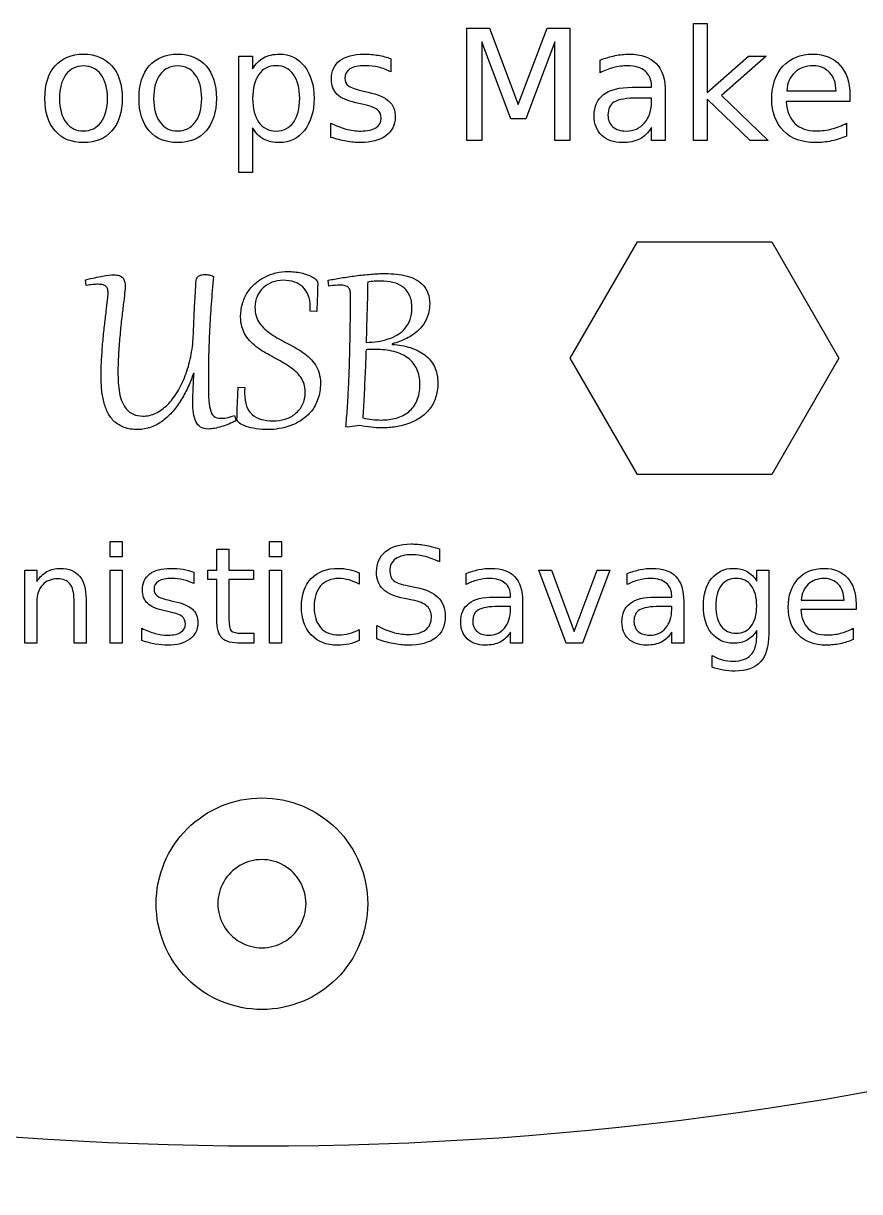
# Model space of a CAD drawing. Extents: x 1 to 248, y 2 to 47.
# Drawn here: x 204.75 to 220.31, y 1.55 to 23.28 of the extents above; entities that cross this region are included whole.
import ezdxf

# ---------------------------------------------------------------- set-up
doc = ezdxf.new("R2010")
doc.units = 0
doc.layers.get('0').update_dxf_attribs({"linetype": 'CONTINUOUS'})

msp = doc.modelspace()

# ---------------------------------------------------------------- linework, layer by layer
at = {"color": 5}
for p, q in [((217.215127, 23.284039), (217.474039, 23.284039)), ((217.215127, 21.106341), (217.215127, 23.284039)), ((217.474039, 23.284039), (217.474039, 21.997853)), ((213.003877, 23.195868), (213.425149, 23.195868)), ((213.003877, 21.106341), (213.003877, 23.195868)), ((213.425149, 23.195868), (213.958368, 21.773925)), ((213.958368, 21.773925), (214.494398, 23.195868)), ((214.494398, 23.195868), (214.91566, 23.195868)), ((214.91566, 23.195868), (214.91566, 21.106341)), ((213.817014, 21.508011), (213.278194, 22.94115)), ((213.278194, 22.94115), (213.278194, 21.106341)), ((214.639953, 22.94115), (214.101123, 21.508011)), ((214.639953, 21.106341), (214.639953, 22.94115)), ((205.86898, 22.711623), (205.86898, 22.711623)), ((207.621214, 22.711623), (207.621214, 22.711623)), ((208.756249, 20.510132), (208.756249, 22.673835)), ((208.756249, 22.673835), (209.015162, 22.673835)), ((209.015162, 22.673835), (209.015162, 22.435913)), ((211.584734, 22.627651), (211.584734, 22.384129)), ((211.584805, 22.627648), (211.584734, 22.627651)), ((215.483878, 22.364536), (215.483878, 22.60246)), ((217.474039, 21.997853), (218.242396, 22.673835)), ((218.571285, 22.673835), (217.739954, 21.940472)), ((218.242396, 22.673835), (218.571285, 22.673835)), ((205.86898, 22.493293), (205.86898, 22.493293)), ((207.621214, 22.493293), (207.621214, 22.493293)), ((211.0753, 22.023041), (211.163482, 22.003446)), ((216.074491, 22.095825), (216.435578, 22.095825)), ((216.435578, 22.095825), (216.435578, 22.121011)), ((216.69309, 22.000652), (216.69309, 21.106341)), ((216.69309, 22.000645), (216.69309, 22.000652)), ((218.951967, 22.028645), (219.87007, 22.030066)), ((219.87007, 22.030066), (219.87007, 22.030045)), ((220.127592, 21.95447), (220.127592, 21.954467)), ((220.127592, 21.954467), (220.127592, 21.828507)), ((209.891284, 21.888688), (209.891284, 21.888688)), ((211.023619, 21.787914), (210.934017, 21.808909)), ((216.179487, 21.894295), (216.179456, 21.894286)), ((216.435609, 21.894295), (216.179487, 21.894295)), ((216.435609, 21.836911), (216.435609, 21.894295)), ((218.270382, 21.106341), (217.474039, 21.871894)), ((217.474039, 21.871894), (217.474039, 21.106341)), ((217.739954, 21.940472), (218.606274, 21.106341)), ((220.127592, 21.828507), (218.943565, 21.828507)), ((209.015162, 21.341465), (209.015162, 20.510132)), ((209.015162, 21.341461), (209.015162, 21.341465)), ((210.470704, 21.163721), (210.470704, 21.429635)), ((214.101123, 21.508011), (213.817014, 21.508011)), ((216.435578, 21.106341), (216.435578, 21.344263)), ((220.067407, 21.429636), (220.067407, 21.186115)), ((213.278194, 21.106341), (213.003877, 21.106341)), ((214.91566, 21.106341), (214.639953, 21.106341)), ((216.69309, 21.106341), (216.435578, 21.106341)), ((217.474039, 21.106341), (217.215127, 21.106341)), ((218.606274, 21.106341), (218.270382, 21.106341)), ((209.015162, 20.510132), (208.756249, 20.510132)), ((205.92122, 18.411041), (205.90772, 18.514952)), ((208.28751, 18.578457), (208.28701, 18.578569)), ((210.43561, 18.397637), (210.42341, 18.506438)), ((211.15507, 18.472189), (211.15618, 18.472213)), ((210.83595, 18.222782), (210.83711, 18.222827)), ((210.20707, 17.923353), (210.0836, 17.929453)), ((211.61162, 17.324299), (211.61162, 17.313299)), ((207.92514, 16.77175), (207.91294, 16.77415)), ((208.74801, 16.518698), (208.87135, 16.512578)), ((208.67586, 15.990599), (208.70766, 15.894019)), ((211.06419, 15.946534), (211.06448, 15.946569)), ((210.77175, 15.7742), (210.74975, 15.7766)), ((211.00891, 15.80232), (210.77175, 15.7742)), ((206.364379, 13.644684), (206.588015, 13.644684)), ((206.364379, 13.361476), (206.364379, 13.644684)), ((206.588015, 13.644684), (206.588015, 13.361476)), ((208.349265, 13.114726), (208.349265, 13.50125)), ((208.349265, 13.50125), (208.574134, 13.50125)), ((208.574119, 13.501257), (208.574119, 13.114733)), ((208.574134, 13.50125), (208.574119, 13.501257)), ((209.330139, 13.644684), (209.553789, 13.644684)), ((209.330139, 13.361476), (209.330139, 13.644684)), ((209.553789, 13.644684), (209.553789, 13.361476)), ((212.4891, 13.508555), (212.489172, 13.508549)), ((212.489172, 13.508549), (212.489172, 13.269099)), ((206.588015, 13.361476), (206.364379, 13.361476)), ((209.553789, 13.361476), (209.330139, 13.361476)), ((204.77573, 11.753389), (204.77573, 13.114727)), ((204.77573, 13.114727), (205.000585, 13.114727)), ((205.000585, 13.114727), (205.000585, 12.903235)), ((206.364379, 13.114733), (206.588015, 13.114733)), ((206.364379, 11.753395), (206.364379, 13.114733)), ((206.588015, 13.114733), (206.588015, 11.753395)), ((207.922822, 13.074642), (207.922621, 13.074623)), ((207.922621, 13.074623), (207.922621, 12.86313)), ((208.185179, 12.940913), (208.185179, 13.114726)), ((208.185179, 13.114726), (208.349265, 13.114726)), ((208.574119, 13.114733), (209.034781, 13.114733)), ((209.034781, 13.114733), (209.034781, 12.94092)), ((209.330139, 13.114733), (209.553789, 13.114733)), ((209.330139, 11.753395), (209.330139, 13.114733)), ((209.553789, 13.114733), (209.553789, 11.753395)), ((211.000214, 13.062468), (211.000214, 12.853406)), ((211.000214, 13.062457), (211.000214, 13.062468)), ((212.986376, 12.846125), (212.986376, 13.052756)), ((214.337927, 13.114733), (214.574938, 13.114733)), ((214.848419, 11.753395), (214.337927, 13.114733)), ((214.574938, 13.114733), (215.000363, 11.972182)), ((215.000363, 11.972182), (215.425773, 13.114733)), ((215.662799, 13.114733), (215.152292, 11.753395)), ((215.425773, 13.114733), (215.662799, 13.114733)), ((215.986197, 12.846125), (215.986197, 13.052756)), ((218.393971, 12.908103), (218.393971, 13.114735)), ((218.393971, 13.114735), (218.617621, 13.114735)), ((218.617621, 13.114735), (218.617621, 11.922349)), ((208.349265, 12.940913), (208.185179, 12.940913)), ((208.349265, 12.2019), (208.349265, 12.940913)), ((209.034781, 12.94092), (208.574119, 12.94092)), ((208.574119, 12.94092), (208.574119, 12.201907)), ((211.914169, 12.821808), (212.062457, 12.791417)), ((213.499291, 12.61275), (213.812883, 12.61275)), ((213.812883, 12.61275), (213.812883, 12.634626)), ((216.499084, 12.61275), (216.812691, 12.61275)), ((216.812691, 12.61275), (216.812691, 12.634626)), ((205.000585, 12.52279), (205.000585, 11.753389)), ((205.692208, 11.753395), (205.692208, 12.567768)), ((205.915787, 12.575049), (205.915859, 12.57506)), ((205.915859, 12.57506), (205.915859, 11.753395)), ((207.480194, 12.549549), (207.556747, 12.532532)), ((211.990721, 12.558047), (211.841215, 12.58722)), ((213.590408, 12.437706), (213.590408, 12.43771)), ((213.81284, 12.437706), (213.590408, 12.437706)), ((213.81284, 12.387875), (213.81284, 12.437706)), ((214.036563, 12.530108), (214.036491, 12.530089)), ((214.036491, 12.530089), (214.036491, 11.753396)), ((216.59033, 12.437706), (216.590201, 12.43771)), ((216.812777, 12.437706), (216.59033, 12.437706)), ((216.812777, 12.387875), (216.812777, 12.437706)), ((217.03637, 12.530108), (217.036284, 12.530089)), ((217.036284, 12.530089), (217.036284, 11.753396)), ((218.393985, 12.449866), (218.393985, 12.449866)), ((219.22164, 12.554384), (220.018989, 12.5556)), ((220.018989, 12.5556), (220.019075, 12.555605)), ((220.242725, 12.489977), (220.242725, 12.380581)), ((220.242783, 12.489971), (220.242725, 12.489977)), ((207.435367, 12.345337), (207.357524, 12.363572)), ((220.242725, 12.380581), (219.214429, 12.380581)), ((206.955122, 11.803237), (206.955122, 12.034179)), ((211.000214, 12.012284), (211.000214, 11.805653)), ((211.328357, 11.833625), (211.328357, 12.086444)), ((213.81284, 11.753396), (213.81284, 11.960029)), ((216.812648, 11.753396), (216.812648, 11.960029)), ((218.393971, 11.882244), (218.393971, 11.992858)), ((220.190515, 12.034156), (220.190515, 11.822662)), ((205.000585, 11.753389), (204.77573, 11.753389)), ((205.915859, 11.753395), (205.692208, 11.753395)), ((206.588015, 11.753395), (206.364379, 11.753395)), ((208.805095, 11.940576), (209.034824, 11.940576)), ((209.034824, 11.753391), (208.805095, 11.753391)), ((209.034824, 11.940576), (209.034824, 11.753391)), ((209.553789, 11.753395), (209.330139, 11.753395)), ((214.036491, 11.753396), (213.81284, 11.753396)), ((215.152292, 11.753395), (214.848419, 11.753395)), ((217.036284, 11.753396), (216.812648, 11.753396)), ((218.617621, 11.922349), (218.617635, 11.922348)), ((217.565026, 11.307323), (217.565026, 11.524893))]:
    msp.add_line(p, q, dxfattribs=at)
at = {"color": 1}
for p, q in [((214.92356, 17.05639), (216.17356, 19.221454)), ((216.17356, 19.221454), (218.67356, 19.221454)), ((218.67356, 19.221454), (219.92356, 17.05639)), ((216.17356, 14.891326), (214.92356, 17.05639)), ((219.92356, 17.05639), (218.67356, 14.891326)), ((218.67356, 14.891326), (216.17356, 14.891326)), ((210.00855, 6.909654), (210.00855, 6.909654)), ((211.15645, 6.909654), (211.15645, 6.909654))]:
    msp.add_line(p, q, dxfattribs=at)
at = {"color": 5}
for points in [[(205.339952, 22.493293), (205.467776, 22.638847), (205.644119, 22.711623), (205.86898, 22.711623)], [(205.86898, 22.711623), (206.092908, 22.711623), (206.268784, 22.638847), (206.396608, 22.493293)], [(207.092186, 22.493293), (207.220011, 22.638847), (207.396353, 22.711623), (207.621214, 22.711623)], [(207.621214, 22.711623), (207.845142, 22.711623), (208.021018, 22.638847), (208.148842, 22.493293)], [(209.015162, 22.435913), (209.069282, 22.529216), (209.137395, 22.59826), (209.219501, 22.643046)], [(209.219501, 22.643046), (209.302541, 22.688763), (209.401442, 22.711622), (209.516203, 22.711622)], [(209.516203, 22.711622), (209.706542, 22.711622), (209.86096, 22.636047), (209.979455, 22.484895)], [(210.638716, 22.591257), (210.743214, 22.671498), (210.891567, 22.711618), (211.083774, 22.711618)], [(211.083774, 22.711618), (211.178943, 22.711618), (211.268512, 22.70462), (211.352479, 22.690623)], [(211.352479, 22.690623), (211.436452, 22.676626), (211.513894, 22.655635), (211.584805, 22.627648)], [(215.483878, 22.60246), (215.578114, 22.638849), (215.669553, 22.665905), (215.758194, 22.683629)], [(215.758194, 22.683629), (215.846829, 22.702287), (215.933133, 22.711616), (216.017107, 22.711616)], [(216.017107, 22.711616), (216.243835, 22.711616), (216.413183, 22.652835), (216.52515, 22.535273)], [(218.88199, 22.484899), (219.021011, 22.636051), (219.208083, 22.711626), (219.443206, 22.711626)], [(219.443206, 22.711626), (219.654071, 22.711626), (219.820618, 22.643515), (219.942847, 22.507292)], [(205.149606, 21.888688), (205.149606, 22.146205), (205.213055, 22.34774), (205.339952, 22.493293)], [(205.86898, 22.493293), (205.730887, 22.493293), (205.62172, 22.439178), (205.541481, 22.330946)], [(206.195069, 22.329547), (206.11483, 22.438711), (206.006133, 22.493293), (205.86898, 22.493293)], [(206.396608, 22.493293), (206.524432, 22.34774), (206.588344, 22.146205), (206.588344, 21.888688)], [(206.90185, 21.888688), (206.90185, 22.146205), (206.965296, 22.34774), (207.092186, 22.493293)], [(207.621214, 22.493293), (207.483128, 22.493293), (207.373961, 22.439178), (207.293715, 22.330946)], [(207.947313, 22.329547), (207.867067, 22.438711), (207.758367, 22.493293), (207.621214, 22.493293)], [(208.148842, 22.493293), (208.276666, 22.34774), (208.340578, 22.146205), (208.340578, 21.888688)], [(209.453228, 22.496093), (209.317001, 22.496093), (209.209702, 22.441977), (209.13133, 22.333745)], [(209.773725, 22.333745), (209.69628, 22.441977), (209.589447, 22.496093), (209.453228, 22.496093)], [(209.979455, 22.484895), (210.098884, 22.333744), (210.158599, 22.135008), (210.158599, 21.888687)], [(210.481968, 22.249767), (210.481968, 22.397186), (210.534217, 22.511016), (210.638716, 22.591257)], [(210.82618, 22.437302), (210.762725, 22.398112), (210.730997, 22.339331), (210.730997, 22.260958)], [(211.11449, 22.496086), (210.986666, 22.496086), (210.890562, 22.476491), (210.82618, 22.437302)], [(211.358009, 22.468099), (211.279637, 22.486757), (211.198464, 22.496086), (211.11449, 22.496086)], [(211.584734, 22.384129), (211.511956, 22.421451), (211.436381, 22.449441), (211.358009, 22.468099)], [(215.728807, 22.4611), (215.6439, 22.439641), (215.562257, 22.407453), (215.483878, 22.364536)], [(215.99052, 22.493287), (215.900945, 22.493287), (215.813708, 22.482558), (215.728807, 22.4611)], [(216.31801, 22.395324), (216.240571, 22.460633), (216.131408, 22.493287), (215.99052, 22.493287)], [(216.435578, 22.121011), (216.435578, 22.239507), (216.396389, 22.330944), (216.31801, 22.395324)], [(216.52515, 22.535273), (216.63711, 22.417711), (216.69309, 22.239502), (216.69309, 22.000645)], [(218.67485, 21.874696), (218.67485, 22.13128), (218.743897, 22.334681), (218.88199, 22.484899)], [(219.446007, 22.493295), (219.302319, 22.493295), (219.187087, 22.452709), (219.100313, 22.371535)], [(219.751111, 22.367336), (219.674599, 22.451309), (219.572898, 22.493295), (219.446007, 22.493295)], [(219.942847, 22.507292), (220.06601, 22.372002), (220.127592, 22.187728), (220.127592, 21.95447)], [(205.541481, 22.330946), (205.461241, 22.223647), (205.421122, 22.076228), (205.421122, 21.888688)], [(206.315438, 21.888688), (206.315438, 22.074362), (206.275315, 22.221315), (206.195069, 22.329547)], [(207.293715, 22.330946), (207.213476, 22.223647), (207.173356, 22.076228), (207.173356, 21.888688)], [(208.067672, 21.888688), (208.067672, 22.074362), (208.027553, 22.221315), (207.947313, 22.329547)], [(209.13133, 22.333745), (209.053884, 22.226446), (209.015162, 22.078094), (209.015162, 21.888688)], [(209.891284, 21.888688), (209.891284, 22.078094), (209.852098, 22.226446), (209.773725, 22.333745)], [(210.588334, 21.96286), (210.517423, 22.032837), (210.481968, 22.128473), (210.481968, 22.249767)], [(210.730997, 22.260958), (210.730997, 22.201244), (210.753863, 22.154126), (210.799594, 22.119604)], [(219.100313, 22.371535), (219.014479, 22.290361), (218.96503, 22.176065), (218.951967, 22.028645)], [(219.87007, 22.030045), (219.86804, 22.170933), (219.828387, 22.283363), (219.751111, 22.367336)], [(210.934017, 21.808909), (210.774472, 21.842497), (210.659244, 21.893814), (210.588334, 21.96286)], [(210.799594, 22.119604), (210.845325, 22.086016), (210.937227, 22.053828), (211.0753, 22.023041)], [(211.163482, 22.003446), (211.34636, 21.964256), (211.476051, 21.908741), (211.552556, 21.836899)], [(215.36912, 21.562596), (215.36912, 21.73894), (215.427901, 21.871897), (215.545463, 21.961468)], [(215.545463, 21.961468), (215.663958, 22.051039), (215.840301, 22.095825), (216.074491, 22.095825)], [(205.339952, 21.284083), (205.213055, 21.430569), (205.149606, 21.632104), (205.149606, 21.888688)], [(205.421122, 21.888688), (205.421122, 21.701149), (205.460775, 21.553263), (205.54008, 21.445032)], [(206.195069, 21.446431), (206.275315, 21.554663), (206.315438, 21.702082), (206.315438, 21.888688)], [(206.588344, 21.888688), (206.588344, 21.632104), (206.524432, 21.430569), (206.396608, 21.284083)], [(207.092186, 21.284083), (206.965296, 21.430569), (206.90185, 21.632104), (206.90185, 21.888688)], [(207.173356, 21.888688), (207.173356, 21.701149), (207.213012, 21.553263), (207.292325, 21.445032)], [(207.947313, 21.446431), (208.027553, 21.554663), (208.067672, 21.702082), (208.067672, 21.888688)], [(208.340578, 21.888688), (208.340578, 21.632104), (208.276666, 21.430569), (208.148842, 21.284083)], [(209.015162, 21.888688), (209.015162, 21.699283), (209.053884, 21.550464), (209.13133, 21.442232)], [(209.773725, 21.442232), (209.852098, 21.550464), (209.891284, 21.699283), (209.891284, 21.888688)], [(210.158599, 21.888687), (210.158599, 21.642367), (210.098884, 21.443631), (209.979455, 21.29248)], [(211.332924, 21.680148), (211.286246, 21.717471), (211.183144, 21.753393), (211.023619, 21.787914)], [(211.552556, 21.836899), (211.630002, 21.765989), (211.668724, 21.666621), (211.668724, 21.538795)], [(215.747001, 21.822909), (215.666755, 21.775324), (215.626632, 21.694151), (215.626632, 21.579388)], [(216.179456, 21.894286), (215.971392, 21.894286), (215.827241, 21.870494), (215.747001, 21.822909)], [(216.305447, 21.432441), (216.392221, 21.534141), (216.435609, 21.668965), (216.435609, 21.836911)], [(218.893183, 21.284086), (218.747628, 21.429639), (218.67485, 21.626509), (218.67485, 21.874696)], [(218.943565, 21.828507), (218.954727, 21.651231), (219.00791, 21.515941), (219.103114, 21.422638)], [(211.306237, 21.342857), (211.371586, 21.384847), (211.404261, 21.443628), (211.404261, 21.519201)], [(211.404261, 21.519201), (211.404261, 21.589178), (211.380482, 21.642827), (211.332924, 21.680148)], [(211.668724, 21.538795), (211.668724, 21.393242), (211.610874, 21.278012), (211.495172, 21.193107)], [(215.510474, 21.200113), (215.416238, 21.290617), (215.36912, 21.411445), (215.36912, 21.562596)], [(215.626632, 21.579388), (215.626632, 21.487951), (215.6565, 21.415174), (215.716234, 21.361058)], [(205.54008, 21.445032), (205.62032, 21.337732), (205.729953, 21.284083), (205.86898, 21.284083)], [(205.86898, 21.284083), (206.006133, 21.284083), (206.11483, 21.338199), (206.195069, 21.446431)], [(207.292325, 21.445032), (207.372564, 21.337732), (207.482194, 21.284083), (207.621214, 21.284083)], [(207.621214, 21.284083), (207.758367, 21.284083), (207.867067, 21.338199), (207.947313, 21.446431)], [(209.219501, 21.132928), (209.137395, 21.178646), (209.069282, 21.248157), (209.015162, 21.341461)], [(209.13133, 21.442232), (209.209702, 21.334933), (209.317001, 21.281284), (209.453228, 21.281284)], [(209.453228, 21.281284), (209.589447, 21.281284), (209.69628, 21.334933), (209.773725, 21.442232)], [(210.470704, 21.429635), (210.565874, 21.380183), (210.659643, 21.342862), (210.752012, 21.317671)], [(210.752012, 21.317671), (210.844381, 21.293412), (210.93582, 21.281282), (211.026329, 21.281282)], [(211.026329, 21.281282), (211.147625, 21.281282), (211.240927, 21.301807), (211.306237, 21.342857)], [(215.716234, 21.361058), (215.776849, 21.307879), (215.858955, 21.281289), (215.962554, 21.281289)], [(215.962554, 21.281289), (216.105309, 21.281289), (216.219606, 21.331673), (216.305447, 21.432441)], [(216.435578, 21.344263), (216.37679, 21.249094), (216.303546, 21.178651), (216.215845, 21.132932)], [(219.103114, 21.422638), (219.199217, 21.330268), (219.332643, 21.284083), (219.503391, 21.284083)], [(219.503391, 21.284083), (219.602288, 21.284083), (219.697924, 21.296212), (219.7903, 21.320472)], [(219.7903, 21.320472), (219.883603, 21.344731), (219.975972, 21.381119), (220.067407, 21.429636)], [(205.86898, 21.065753), (205.644119, 21.065753), (205.467776, 21.138529), (205.339952, 21.284083)], [(206.396608, 21.284083), (206.268784, 21.138529), (206.092908, 21.065753), (205.86898, 21.065753)], [(207.621214, 21.065753), (207.396353, 21.065753), (207.220011, 21.138529), (207.092186, 21.284083)], [(208.148842, 21.284083), (208.021018, 21.138529), (207.845142, 21.065753), (207.621214, 21.065753)], [(209.516203, 21.065752), (209.401442, 21.065752), (209.302541, 21.088144), (209.219501, 21.132928)], [(209.979455, 21.29248), (209.86096, 21.141328), (209.706542, 21.065752), (209.516203, 21.065752)], [(210.757614, 21.090943), (210.667112, 21.106807), (210.571475, 21.131066), (210.470704, 21.163721)], [(211.020727, 21.065747), (210.936754, 21.065747), (210.849049, 21.074145), (210.757614, 21.090943)], [(211.495172, 21.193107), (211.380411, 21.1082), (211.222263, 21.065747), (211.020727, 21.065747)], [(215.893947, 21.065756), (215.733468, 21.065756), (215.605644, 21.110542), (215.510474, 21.200113)], [(216.215845, 21.132932), (216.128144, 21.088148), (216.020844, 21.065756), (215.893947, 21.065756)], [(219.487997, 21.065756), (219.237943, 21.065756), (219.039672, 21.138533), (218.893183, 21.284086)], [(219.783299, 21.096543), (219.686262, 21.076018), (219.587828, 21.065756), (219.487997, 21.065756)], [(220.067407, 21.186115), (219.975038, 21.146925), (219.880335, 21.117068), (219.783299, 21.096543)], [(205.90772, 18.514952), (206.032413, 18.544292), (206.13714, 18.566706), (206.2219, 18.582192)], [(206.2219, 18.582192), (206.307473, 18.597679), (206.378377, 18.605422), (206.43461, 18.605422)], [(206.43461, 18.605422), (206.475343, 18.605422), (206.509163, 18.600939), (206.53607, 18.591972)], [(206.53607, 18.591972), (206.562937, 18.583819), (206.584137, 18.570779), (206.59967, 18.552852)], [(206.59967, 18.552852), (206.616003, 18.534919), (206.627403, 18.512099), (206.63387, 18.484392)], [(206.63387, 18.484392), (206.640537, 18.457499), (206.64387, 18.425306), (206.64387, 18.387812)], [(207.95011, 18.275338), (207.954777, 18.345427), (207.960077, 18.422443), (207.96601, 18.506387)], [(207.96601, 18.506387), (207.966677, 18.524314), (207.971977, 18.539797), (207.98191, 18.552837)], [(207.98191, 18.552837), (207.99171, 18.566691), (208.003943, 18.578101), (208.01861, 18.587067)], [(208.01861, 18.587067), (208.034077, 18.596034), (208.051177, 18.602554), (208.06991, 18.606627)], [(208.06991, 18.606627), (208.088643, 18.611494), (208.10781, 18.613927), (208.12741, 18.613927)], [(208.12741, 18.613927), (208.15101, 18.613927), (208.177077, 18.610661), (208.20561, 18.604127)], [(208.20561, 18.604127), (208.234143, 18.598394), (208.261443, 18.589837), (208.28751, 18.578457)], [(208.28701, 18.578569), (208.270677, 18.397642), (208.25641, 18.224865), (208.24421, 18.060237)], [(209.05855, 18.441659), (209.11395, 18.490559), (209.17426, 18.531716), (209.23948, 18.56513)], [(209.23948, 18.56513), (209.30548, 18.599357), (209.375567, 18.62503), (209.44974, 18.64215)], [(209.58758, 18.505237), (209.512607, 18.505237), (209.44252, 18.492604), (209.37732, 18.467337)], [(209.44974, 18.64215), (209.52472, 18.660077), (209.60133, 18.66904), (209.67957, 18.66904)], [(209.79174, 18.473457), (209.730607, 18.494644), (209.662553, 18.505237), (209.58758, 18.505237)], [(209.67957, 18.66904), (209.715437, 18.66904), (209.75374, 18.666607), (209.79448, 18.66174)], [(209.94944, 18.380547), (209.90624, 18.422114), (209.853673, 18.453084), (209.79174, 18.473457)], [(209.79448, 18.66174), (209.835213, 18.657674), (209.875963, 18.651154), (209.91673, 18.64218)], [(209.91673, 18.64218), (209.957463, 18.633214), (209.996177, 18.62221), (210.03287, 18.60917)], [(210.03287, 18.60917), (210.070337, 18.596944), (210.103337, 18.58268), (210.13187, 18.56638)], [(210.13187, 18.56638), (210.160403, 18.55008), (210.183237, 18.53215), (210.20037, 18.51259)], [(210.20037, 18.51259), (210.217503, 18.49303), (210.22607, 18.472247), (210.22607, 18.45024)], [(210.42341, 18.506438), (210.497577, 18.520292), (210.57826, 18.534555), (210.66546, 18.549228)], [(210.66546, 18.549228), (210.752667, 18.563902), (210.842317, 18.577348), (210.93441, 18.589568)], [(210.93441, 18.589568), (211.027317, 18.601795), (211.120223, 18.611575), (211.21313, 18.618908)], [(211.15618, 18.472213), (211.155513, 18.41924), (211.15418, 18.354041), (211.15218, 18.276616)], [(211.27854, 18.486859), (211.237807, 18.483593), (211.19665, 18.478703), (211.15507, 18.472189)], [(211.21313, 18.618908), (211.306857, 18.627055), (211.39732, 18.631128), (211.48452, 18.631128)], [(211.39956, 18.491759), (211.360427, 18.491759), (211.320087, 18.490126), (211.27854, 18.486859)], [(211.62572, 18.466089), (211.555633, 18.483203), (211.480247, 18.491759), (211.39956, 18.491759)], [(211.48452, 18.631128), (211.555427, 18.631128), (211.62511, 18.627462), (211.69357, 18.620128)], [(211.69357, 18.620128), (211.76203, 18.612795), (211.82682, 18.600572), (211.88794, 18.583458)], [(211.88794, 18.583458), (211.949073, 18.567158), (212.005307, 18.544745), (212.05664, 18.516218)], [(212.05664, 18.516218), (212.107973, 18.488512), (212.152393, 18.453875), (212.1899, 18.412308)], [(206.04102, 18.425711), (206.005953, 18.422445), (205.96602, 18.417555), (205.92122, 18.411041)], [(206.13632, 18.430611), (206.108587, 18.430611), (206.07682, 18.428978), (206.04102, 18.425711)], [(206.23172, 18.419611), (206.207253, 18.426945), (206.175453, 18.430611), (206.13632, 18.430611)], [(206.28922, 18.389051), (206.275353, 18.402905), (206.256187, 18.413091), (206.23172, 18.419611)], [(206.31852, 18.336481), (206.313853, 18.357668), (206.304087, 18.375191), (206.28922, 18.389051)], [(206.31552, 18.135993), (206.322187, 18.194673), (206.32552, 18.237053), (206.32552, 18.263131)], [(206.32552, 18.263131), (206.32552, 18.290838), (206.323187, 18.315288), (206.31852, 18.336481)], [(206.63387, 18.266786), (206.627203, 18.208106), (206.619037, 18.137203), (206.60937, 18.054075)], [(206.64387, 18.387812), (206.64387, 18.365806), (206.640537, 18.325464), (206.63387, 18.266786)], [(207.93911, 18.078519), (207.942443, 18.139646), (207.94611, 18.205252), (207.95011, 18.275338)], [(208.82504, 18.068803), (208.84704, 18.143782), (208.877607, 18.212241), (208.91674, 18.274179)], [(208.91674, 18.274179), (208.956673, 18.336933), (209.003943, 18.392759), (209.05855, 18.441659)], [(209.20984, 18.363426), (209.162573, 18.31942), (209.12549, 18.266853), (209.09859, 18.205726)], [(209.37732, 18.467337), (209.31292, 18.442891), (209.257093, 18.408254), (209.20984, 18.363426)], [(210.0509, 18.226515), (210.0273, 18.288455), (209.99348, 18.339799), (209.94944, 18.380547)], [(210.22507, 18.361), (210.224403, 18.325954), (210.22307, 18.285612), (210.22107, 18.239975)], [(210.22607, 18.45024), (210.22607, 18.426607), (210.225737, 18.39686), (210.22507, 18.361)], [(210.64221, 18.415977), (210.58841, 18.415977), (210.519543, 18.409864), (210.43561, 18.397637)], [(210.73881, 18.404977), (210.713543, 18.412311), (210.681343, 18.415977), (210.64221, 18.415977)], [(210.79751, 18.370747), (210.783643, 18.386234), (210.764077, 18.397644), (210.73881, 18.404977)], [(210.82811, 18.310847), (210.82211, 18.335294), (210.81191, 18.355261), (210.79751, 18.370747)], [(210.83711, 18.222827), (210.83711, 18.257054), (210.83411, 18.286394), (210.82811, 18.310847)], [(211.15218, 18.276616), (211.150847, 18.200008), (211.148847, 18.113619), (211.14618, 18.017451)], [(211.81032, 18.381739), (211.758187, 18.420859), (211.696653, 18.448976), (211.62572, 18.466089)], [(211.93501, 18.226484), (211.904877, 18.290871), (211.863313, 18.342623), (211.81032, 18.381739)], [(212.1899, 18.412308), (212.227367, 18.370742), (212.2567, 18.321435), (212.2779, 18.264388)], [(212.2779, 18.264388), (212.2991, 18.208155), (212.3097, 18.143363), (212.3097, 18.070013)], [(206.29102, 17.925727), (206.30082, 18.007226), (206.308987, 18.077315), (206.31552, 18.135993)], [(206.60937, 18.054075), (206.59957, 17.970947), (206.58857, 17.878038), (206.57637, 17.77535)], [(207.93011, 17.908594), (207.932777, 17.961568), (207.935777, 18.018209), (207.93911, 18.078519)], [(208.24421, 18.060237), (208.23281, 17.896425), (208.223043, 17.736281), (208.21491, 17.579803)], [(208.79204, 17.827974), (208.79204, 17.914363), (208.80304, 17.994639), (208.82504, 18.068803)], [(209.09859, 18.205726), (209.071723, 18.1446), (209.05829, 18.077363), (209.05829, 18.004017)], [(210.0876, 18.013803), (210.0876, 18.094487), (210.075367, 18.165391), (210.0509, 18.226515)], [(210.21607, 18.092055), (210.213403, 18.039082), (210.210403, 17.982848), (210.20707, 17.923353)], [(210.22107, 18.239975), (210.220403, 18.195149), (210.218737, 18.145842), (210.21607, 18.092055)], [(210.83395, 17.802249), (210.835283, 17.946502), (210.83595, 18.08668), (210.83595, 18.222782)], [(211.98021, 17.989323), (211.98021, 18.083047), (211.965143, 18.1621), (211.93501, 18.226484)], [(212.3097, 18.070013), (212.3097, 17.96488), (212.290533, 17.871157), (212.2522, 17.788843)], [(206.26042, 17.656781), (206.27182, 17.75458), (206.28202, 17.844229), (206.29102, 17.925727)], [(207.92311, 17.754561), (207.925777, 17.804275), (207.92811, 17.855619), (207.93011, 17.908594)], [(208.81654, 17.63849), (208.800207, 17.695537), (208.79204, 17.758698), (208.79204, 17.827974)], [(209.05829, 18.004017), (209.05829, 17.944524), (209.066023, 17.890327), (209.08149, 17.841427)], [(209.08149, 17.841427), (209.096957, 17.793341), (209.118157, 17.748924), (209.14509, 17.708177)], [(210.0836, 17.929453), (210.086267, 17.958793), (210.0876, 17.98691), (210.0876, 18.013803)], [(211.14618, 18.017451), (211.143513, 17.922097), (211.140513, 17.818186), (211.13718, 17.705718)], [(211.94601, 17.775389), (211.96881, 17.838143), (211.98021, 17.909454), (211.98021, 17.989323)], [(206.22862, 17.353606), (206.23842, 17.457924), (206.24902, 17.558983), (206.26042, 17.656781)], [(206.57637, 17.77535), (206.56497, 17.673477), (206.55437, 17.567121), (206.54457, 17.456282)], [(207.91111, 17.464834), (207.913777, 17.514548), (207.915777, 17.563039), (207.91711, 17.610309)], [(207.91711, 17.610309), (207.919777, 17.657576), (207.921777, 17.70566), (207.92311, 17.754561)], [(208.88504, 17.482012), (208.856507, 17.529279), (208.833673, 17.581438), (208.81654, 17.63849)], [(209.14509, 17.708177), (209.172823, 17.667431), (209.205423, 17.630349), (209.24289, 17.596931)], [(210.82795, 17.368269), (210.831283, 17.514152), (210.833283, 17.658812), (210.83395, 17.802249)], [(211.13718, 17.705718), (211.134513, 17.59325), (211.131513, 17.47467), (211.12818, 17.349976)], [(211.71375, 17.492996), (211.76755, 17.52641), (211.814003, 17.566344), (211.85311, 17.612799)], [(211.85311, 17.612799), (211.893043, 17.659253), (211.92401, 17.713449), (211.94601, 17.775389)], [(212.2522, 17.788843), (212.214733, 17.707345), (212.163797, 17.636033), (212.09939, 17.574909)], [(206.54457, 17.456282), (206.53477, 17.346259), (206.526603, 17.235013), (206.52007, 17.122545)], [(207.86341, 17.082197), (207.889477, 17.206891), (207.905377, 17.334436), (207.91111, 17.464834)], [(208.21491, 17.579803), (208.206777, 17.424141), (208.200677, 17.269701), (208.19661, 17.116483)], [(208.98895, 17.352429), (208.949017, 17.391549), (208.91438, 17.434744), (208.88504, 17.482012)], [(209.24289, 17.596931), (209.280357, 17.563518), (209.321103, 17.531735), (209.36513, 17.501581)], [(209.36513, 17.501581), (209.40913, 17.472241), (209.455587, 17.444125), (209.5045, 17.417231)], [(209.5045, 17.417231), (209.553367, 17.390338), (209.602673, 17.363445), (209.65242, 17.336551)], [(211.33845, 17.367086), (211.408537, 17.37768), (211.474957, 17.393163), (211.53771, 17.413536)], [(211.53771, 17.413536), (211.60131, 17.43391), (211.65999, 17.460396), (211.71375, 17.492996)], [(211.8769, 17.422099), (211.792953, 17.381353), (211.704527, 17.348753), (211.61162, 17.324299)], [(212.09939, 17.574909), (212.03499, 17.514603), (211.960827, 17.463666), (211.8769, 17.422099)], [(206.20542, 17.040651), (206.212087, 17.144969), (206.21982, 17.249288), (206.22862, 17.353606)], [(209.11853, 17.244851), (209.072063, 17.278265), (209.02887, 17.314124), (208.98895, 17.352429)], [(209.26401, 17.150721), (209.213477, 17.180061), (209.164983, 17.211438), (209.11853, 17.244851)], [(209.65242, 17.336551), (209.703753, 17.309658), (209.75469, 17.281948), (209.80523, 17.253421)], [(209.80523, 17.253421), (209.856563, 17.224895), (209.90546, 17.194331), (209.95192, 17.161731)], [(210.81695, 16.935511), (210.821617, 17.078949), (210.825283, 17.223201), (210.82795, 17.368269)], [(211.12559, 17.214246), (211.124257, 17.164533), (211.122257, 17.106262), (211.11959, 17.039432)], [(211.20749, 17.217946), (211.180623, 17.217146), (211.153323, 17.215913), (211.12559, 17.214246)], [(211.12818, 17.349976), (211.199087, 17.351576), (211.269177, 17.35728), (211.33845, 17.367086)], [(211.28819, 17.220346), (211.262123, 17.220346), (211.235223, 17.219546), (211.20749, 17.217946)], [(211.64516, 17.178786), (211.54084, 17.206493), (211.42185, 17.220346), (211.28819, 17.220346)], [(211.61162, 17.313299), (211.733867, 17.304333), (211.846743, 17.283959), (211.95025, 17.252179)], [(211.90799, 17.056538), (211.83709, 17.111145), (211.74948, 17.151894), (211.64516, 17.178786)], [(211.95025, 17.252179), (212.05375, 17.220393), (212.143397, 17.175161), (212.21919, 17.116484)], [(206.19542, 16.744811), (206.19542, 16.838535), (206.198753, 16.937148), (206.20542, 17.040651)], [(206.52007, 17.122545), (206.513403, 17.010077), (206.51007, 16.902092), (206.51007, 16.798588)], [(207.76316, 16.731346), (207.804693, 16.841369), (207.83811, 16.958319), (207.86341, 17.082197)], [(208.19661, 17.116483), (208.193277, 16.964081), (208.19161, 16.809233), (208.19161, 16.65194)], [(209.41804, 17.065151), (209.366707, 17.092858), (209.315363, 17.121381), (209.26401, 17.150721)], [(209.56229, 16.984471), (209.515023, 17.011365), (209.46694, 17.038258), (209.41804, 17.065151)], [(209.69677, 16.901341), (209.65437, 16.930681), (209.609543, 16.958391), (209.56229, 16.984471)], [(209.95192, 17.161731), (209.998387, 17.129945), (210.041173, 17.0949), (210.08028, 17.056597)], [(210.08028, 17.056597), (210.120213, 17.019111), (210.154443, 16.977139), (210.18297, 16.930682)], [(211.11959, 17.039432), (211.116923, 16.973419), (211.113923, 16.902515), (211.11059, 16.82672)], [(212.0718, 16.851162), (212.034333, 16.933476), (211.97973, 17.001934), (211.90799, 17.056538)], [(212.21919, 17.116484), (212.29499, 17.057804), (212.354077, 16.98527), (212.39645, 16.898882)], [(206.20642, 16.48809), (206.199087, 16.572034), (206.19542, 16.657608), (206.19542, 16.744811)], [(206.51007, 16.798588), (206.51007, 16.734202), (206.511737, 16.669003), (206.51507, 16.602991)], [(207.91294, 16.77415), (207.886873, 16.695097), (207.855507, 16.614006), (207.81884, 16.530877)], [(207.90924, 16.493025), (207.91324, 16.582674), (207.91854, 16.675582), (207.92514, 16.77175)], [(209.81535, 16.809651), (209.779483, 16.842251), (209.739957, 16.872815), (209.69677, 16.901341)], [(209.90945, 16.702073), (209.883383, 16.741193), (209.852017, 16.777053), (209.81535, 16.809651)], [(210.18297, 16.930682), (210.212303, 16.885042), (210.235137, 16.834513), (210.25147, 16.779094)], [(210.25147, 16.779094), (210.268603, 16.723674), (210.27717, 16.662143), (210.27717, 16.5945)], [(210.79985, 16.5162), (210.806517, 16.652303), (210.812217, 16.792073), (210.81695, 16.935511)], [(211.11059, 16.82672), (211.107257, 16.750926), (211.10359, 16.672688), (211.09959, 16.592004)], [(212.128, 16.566324), (212.128, 16.674718), (212.109267, 16.769664), (212.0718, 16.851162)], [(212.39645, 16.898882), (212.43965, 16.812494), (212.46125, 16.710213), (212.46125, 16.59204)], [(206.51507, 16.602991), (206.51907, 16.536978), (206.526803, 16.473817), (206.53827, 16.413507)], [(207.61524, 16.428171), (207.672307, 16.520265), (207.721613, 16.621323), (207.76316, 16.731346)], [(207.81884, 16.530877), (207.782173, 16.448563), (207.7402, 16.368695), (207.69292, 16.291271)], [(208.19161, 16.65194), (208.19161, 16.529692), (208.193277, 16.423744), (208.19661, 16.334096)], [(208.72971, 16.155622), (208.73371, 16.257496), (208.73981, 16.378521), (208.74801, 16.518698)], [(209.97175, 16.574935), (209.957083, 16.621389), (209.936317, 16.663768), (209.90945, 16.702073)], [(209.99495, 16.423348), (209.99495, 16.478768), (209.987217, 16.529297), (209.97175, 16.574935)], [(210.27717, 16.5945), (210.27717, 16.482847), (210.261703, 16.383826), (210.23077, 16.297437)], [(210.77785, 16.125007), (210.786783, 16.2497), (210.794117, 16.380098), (210.79985, 16.5162)], [(211.09959, 16.592004), (211.096257, 16.51132), (211.09259, 16.432267), (211.08859, 16.354843)], [(212.0718, 16.265594), (212.109267, 16.349538), (212.128, 16.449781), (212.128, 16.566324)], [(212.46125, 16.59204), (212.46125, 16.492612), (212.447383, 16.402963), (212.41965, 16.323094)], [(206.24552, 16.248484), (206.226787, 16.324278), (206.213753, 16.404147), (206.20642, 16.48809)], [(206.53827, 16.413507), (206.54967, 16.353201), (206.56597, 16.296559), (206.58717, 16.243582)], [(207.42943, 16.189787), (207.49707, 16.256616), (207.559007, 16.336077), (207.61524, 16.428171)], [(207.90324, 16.237527), (207.90324, 16.318211), (207.90524, 16.403377), (207.90924, 16.493025)], [(208.19661, 16.334096), (208.199943, 16.244448), (208.20891, 16.170284), (208.22351, 16.111604)], [(208.86635, 16.456348), (208.865683, 16.438415), (208.86535, 16.420485), (208.86535, 16.402558)], [(208.86535, 16.402558), (208.86535, 16.30965), (208.877583, 16.230596), (208.90205, 16.165396)], [(208.87135, 16.512578), (208.868683, 16.493018), (208.867017, 16.474275), (208.86635, 16.456348)], [(209.94605, 16.192299), (209.97865, 16.259128), (209.99495, 16.336144), (209.99495, 16.423348)], [(210.23077, 16.297437), (210.200637, 16.211049), (210.159887, 16.135662), (210.10852, 16.071278)], [(211.08859, 16.354843), (211.08459, 16.277419), (211.080523, 16.203663), (211.07639, 16.133574)], [(212.41965, 16.323094), (212.392783, 16.243226), (212.355293, 16.172322), (212.30718, 16.110383)], [(206.32252, 16.040662), (206.28992, 16.104229), (206.264253, 16.173503), (206.24552, 16.248484)], [(206.58717, 16.243582), (206.60837, 16.190609), (206.63607, 16.144562), (206.67027, 16.105442)], [(206.67027, 16.105442), (206.70447, 16.066322), (206.74644, 16.035352), (206.79618, 16.012532)], [(207.21427, 16.034532), (207.290877, 16.072019), (207.362597, 16.123771), (207.42943, 16.189787)], [(207.69292, 16.291271), (207.645653, 16.213847), (207.593087, 16.140906), (207.53522, 16.072447)], [(207.91424, 16.035818), (207.906907, 16.096945), (207.90324, 16.164181), (207.90324, 16.237527)], [(208.22351, 16.111604), (208.238977, 16.052924), (208.26181, 16.009323), (208.29201, 15.980799)], [(208.72471, 15.920905), (208.72471, 15.975512), (208.726377, 16.053751), (208.72971, 16.155622)], [(208.90205, 16.165396), (208.927317, 16.10101), (208.96277, 16.048443), (209.00841, 16.007696)], [(209.81402, 16.026042), (209.86942, 16.070869), (209.91343, 16.126288), (209.94605, 16.192299)], [(210.74975, 15.7766), (210.76035, 15.884178), (210.769717, 16.000314), (210.77785, 16.125007)], [(211.07639, 16.133574), (211.07239, 16.063486), (211.068323, 16.001139), (211.06419, 15.946534)], [(211.91899, 16.060217), (211.98419, 16.114004), (212.035127, 16.182463), (212.0718, 16.265594)], [(212.30718, 16.110383), (212.259113, 16.048443), (212.202067, 15.995469), (212.13604, 15.95146)], [(206.44721, 15.875628), (206.396677, 15.922082), (206.355113, 15.977093), (206.32252, 16.040662)], [(206.62814, 15.768049), (206.558053, 15.794129), (206.497743, 15.829989), (206.44721, 15.875628)], [(206.79618, 16.012532), (206.846713, 15.990526), (206.906617, 15.979522), (206.97589, 15.979522)], [(206.97589, 15.979522), (207.058203, 15.979522), (207.137663, 15.997859), (207.21427, 16.034532)], [(207.34696, 15.893965), (207.279313, 15.842619), (207.205963, 15.802277), (207.12691, 15.772939)], [(207.53522, 16.072447), (207.478153, 16.004803), (207.4154, 15.945309), (207.34696, 15.893965)], [(207.95824, 15.878118), (207.93704, 15.922125), (207.922373, 15.974692), (207.91424, 16.035818)], [(208.04874, 15.775429), (208.010473, 15.799883), (207.980307, 15.834112), (207.95824, 15.878118)], [(208.29201, 15.980799), (208.322943, 15.952273), (208.36573, 15.938009), (208.42037, 15.938009)], [(208.42037, 15.938009), (208.45297, 15.938009), (208.489643, 15.941276), (208.53039, 15.947809)], [(208.53039, 15.947809), (208.571123, 15.954343), (208.619613, 15.968606), (208.67586, 15.990599)], [(208.70766, 15.894019), (208.66366, 15.871199), (208.618427, 15.850416), (208.57196, 15.831669)], [(208.76991, 15.848775), (208.739777, 15.872409), (208.72471, 15.896452), (208.72471, 15.920905)], [(209.00841, 16.007696), (209.054877, 15.96695), (209.110297, 15.937203), (209.17467, 15.918456)], [(209.17467, 15.918456), (209.23987, 15.90053), (209.31281, 15.891566), (209.39349, 15.891566)], [(209.39349, 15.891566), (209.474177, 15.891566), (209.550787, 15.90257), (209.62332, 15.924576)], [(209.62332, 15.924576), (209.695853, 15.947396), (209.75942, 15.981218), (209.81402, 16.026042)], [(209.93126, 15.909911), (209.86526, 15.865905), (209.796393, 15.830453), (209.72466, 15.803555)], [(210.10852, 16.071278), (210.057187, 16.007712), (209.9981, 15.953923), (209.93126, 15.909911)], [(211.06448, 15.946569), (211.125613, 15.931083), (211.183887, 15.920489), (211.2393, 15.914789)], [(211.2393, 15.914789), (211.2947, 15.909056), (211.350527, 15.906189), (211.40678, 15.906189)], [(211.40678, 15.906189), (211.507833, 15.906189), (211.60237, 15.918413), (211.69039, 15.942859)], [(211.69039, 15.942859), (211.77841, 15.968126), (211.85461, 16.007245), (211.91899, 16.060217)], [(212.13604, 15.95146), (212.07084, 15.907454), (211.999933, 15.871187), (211.92332, 15.84266)], [(206.87508, 15.728929), (206.78054, 15.728929), (206.698227, 15.741969), (206.62814, 15.768049)], [(207.12691, 15.772939), (207.04867, 15.743599), (206.964727, 15.728929), (206.87508, 15.728929)], [(208.19789, 15.738759), (208.136757, 15.738759), (208.08704, 15.750983), (208.04874, 15.775429)], [(208.30791, 15.750989), (208.267177, 15.742836), (208.230503, 15.738759), (208.19789, 15.738759)], [(208.43505, 15.782769), (208.39105, 15.768916), (208.34867, 15.758323), (208.30791, 15.750989)], [(208.57196, 15.831669), (208.525493, 15.812923), (208.479857, 15.796623), (208.43505, 15.782769)], [(208.89582, 15.787655), (208.84282, 15.805589), (208.80085, 15.825962), (208.76991, 15.848775)], [(209.08286, 15.744865), (209.011953, 15.755459), (208.949607, 15.769722), (208.89582, 15.787655)], [(209.31024, 15.727755), (209.22956, 15.727755), (209.153767, 15.733459), (209.08286, 15.744865)], [(209.50951, 15.746095), (209.43779, 15.733869), (209.371367, 15.727755), (209.31024, 15.727755)], [(209.72466, 15.803555), (209.65294, 15.776662), (209.581223, 15.757509), (209.50951, 15.746095)], [(211.21795, 15.77176), (211.15275, 15.779914), (211.08307, 15.7901), (211.00891, 15.80232)], [(211.42455, 15.75953), (211.35283, 15.75953), (211.283963, 15.763607), (211.21795, 15.77176)], [(211.68127, 15.78031), (211.596517, 15.766457), (211.510943, 15.75953), (211.42455, 15.75953)], [(211.92332, 15.84266), (211.846713, 15.814134), (211.76603, 15.79335), (211.68127, 15.78031)], [(211.489977, 13.462366), (211.603429, 13.554745), (211.759416, 13.600934), (211.957936, 13.600934)], [(211.957936, 13.600934), (212.042994, 13.600934), (212.129701, 13.593236), (212.218056, 13.577839)], [(212.218056, 13.577839), (212.306364, 13.562443), (212.396712, 13.539348), (212.4891, 13.508555)], [(211.321031, 13.083136), (211.321031, 13.243579), (211.377347, 13.369989), (211.489977, 13.462366)], [(211.676025, 13.323804), (211.603869, 13.271947), (211.567791, 13.198209), (211.567791, 13.102588)], [(211.985976, 13.40159), (211.852272, 13.40159), (211.748955, 13.375661), (211.676025, 13.323804)], [(212.225425, 13.368775), (212.142756, 13.390651), (212.06294, 13.40159), (211.985976, 13.40159)], [(212.489172, 13.269099), (212.39599, 13.313664), (212.308075, 13.346889), (212.225425, 13.368775)], [(205.000585, 12.903235), (205.054105, 12.985072), (205.116904, 13.046251), (205.188984, 13.086771)], [(205.188984, 13.086771), (205.261905, 13.127284), (205.345773, 13.14754), (205.440589, 13.14754)], [(205.440589, 13.14754), (205.596981, 13.14754), (205.715289, 13.098921), (205.795511, 13.001682)], [(206.964971, 12.746454), (206.964971, 12.874485), (207.010367, 12.973344), (207.10116, 13.043032)], [(207.10116, 13.043032), (207.191952, 13.112722), (207.320791, 13.147568), (207.487677, 13.147568)], [(207.487677, 13.147568), (207.570346, 13.147568), (207.648136, 13.141489), (207.721048, 13.129333)], [(207.721048, 13.129333), (207.793968, 13.117176), (207.861226, 13.098946), (207.922822, 13.074642)], [(210.105626, 12.956708), (210.227985, 13.083929), (210.395316, 13.147539), (210.607617, 13.147539)], [(210.607617, 13.147539), (210.676524, 13.147539), (210.743778, 13.140247), (210.809377, 13.125663)], [(210.809377, 13.125663), (210.875035, 13.111891), (210.938647, 13.090822), (211.000214, 13.062457)], [(211.443744, 12.758603), (211.361936, 12.836397), (211.321031, 12.944575), (211.321031, 13.083136)], [(211.567791, 13.102588), (211.567791, 13.022366), (211.591684, 12.961592), (211.639469, 12.920266)], [(212.986376, 13.052756), (213.068184, 13.084361), (213.147599, 13.107862), (213.22462, 13.123259)], [(213.22462, 13.123259), (213.301554, 13.139467), (213.376506, 13.147572), (213.449475, 13.147572)], [(213.449475, 13.147572), (213.646389, 13.147572), (213.793463, 13.096522), (213.890697, 12.994421)], [(215.986197, 13.052756), (216.068006, 13.084361), (216.147421, 13.107862), (216.224441, 13.123259)], [(216.224441, 13.123259), (216.301376, 13.139467), (216.376328, 13.147572), (216.449296, 13.147572)], [(216.449296, 13.147572), (216.646201, 13.147572), (216.793275, 13.096522), (216.890519, 12.994421)], [(217.554073, 12.956728), (217.656172, 13.083949), (217.790683, 13.147559), (217.957608, 13.147559)], [(217.957608, 13.147559), (218.058091, 13.147559), (218.144392, 13.127704), (218.21651, 13.087994)], [(218.21651, 13.087994), (218.288666, 13.048285), (218.347819, 12.988321), (218.393971, 12.908103)], [(219.161014, 12.950639), (219.281749, 13.08191), (219.444215, 13.147546), (219.648412, 13.147546)], [(219.648412, 13.147546), (219.831545, 13.147546), (219.976187, 13.088393), (220.082338, 12.970086)], [(205.105092, 12.837598), (205.03542, 12.760615), (205.000585, 12.655679), (205.000585, 12.52279)], [(205.39073, 12.953071), (205.269995, 12.953071), (205.174782, 12.91458), (205.105092, 12.837598)], [(205.616803, 12.857051), (205.566533, 12.921065), (205.491175, 12.953071), (205.39073, 12.953071)], [(205.692208, 12.567768), (205.692208, 12.696608), (205.667073, 12.793036), (205.616803, 12.857051)], [(205.795511, 13.001682), (205.875695, 12.905254), (205.915787, 12.763043), (205.915787, 12.575049)], [(207.263826, 12.909319), (207.208777, 12.875286), (207.181253, 12.824236), (207.181253, 12.756168)], [(207.514213, 12.960368), (207.403207, 12.960368), (207.319745, 12.943352), (207.263826, 12.909319)], [(207.725707, 12.936055), (207.65766, 12.952264), (207.587162, 12.960368), (207.514213, 12.960368)], [(207.922621, 12.86313), (207.859449, 12.895538), (207.793811, 12.919846), (207.725707, 12.936055)], [(209.923305, 12.432836), (209.923305, 12.654864), (209.984079, 12.829488), (210.105626, 12.956708)], [(210.617337, 12.957927), (210.472289, 12.957927), (210.359654, 12.911737), (210.279431, 12.819358)], [(210.809377, 12.931191), (210.746205, 12.949015), (210.682192, 12.957927), (210.617337, 12.957927)], [(211.000214, 12.853406), (210.937041, 12.888251), (210.873429, 12.914179), (210.809377, 12.931191)], [(211.639469, 12.920266), (211.688115, 12.879753), (211.779681, 12.846934), (211.914169, 12.821808)], [(213.199088, 12.929988), (213.125403, 12.911352), (213.054499, 12.883397), (212.986376, 12.846125)], [(213.42638, 12.957943), (213.348585, 12.957943), (213.272821, 12.948624), (213.199088, 12.929988)], [(213.710813, 12.872861), (213.643531, 12.929582), (213.54872, 12.957943), (213.42638, 12.957943)], [(213.812883, 12.634626), (213.812883, 12.737537), (213.77886, 12.816949), (213.710813, 12.872861)], [(213.890697, 12.994421), (213.987941, 12.892321), (214.036563, 12.73755), (214.036563, 12.530108)], [(216.19891, 12.929988), (216.125129, 12.911352), (216.054225, 12.883397), (215.986197, 12.846125)], [(216.426201, 12.957943), (216.348407, 12.957943), (216.272643, 12.948624), (216.19891, 12.929988)], [(216.710621, 12.872861), (216.643339, 12.929582), (216.548532, 12.957943), (216.426201, 12.957943)], [(216.812691, 12.634626), (216.812691, 12.737537), (216.778667, 12.816949), (216.710621, 12.872861)], [(216.890519, 12.994421), (216.987753, 12.892321), (217.03637, 12.73755), (217.03637, 12.530108)], [(217.400926, 12.449873), (217.400926, 12.660556), (217.451975, 12.829508), (217.554073, 12.956728)], [(217.73152, 12.826665), (217.665098, 12.737526), (217.631887, 12.611926), (217.631887, 12.449866)], [(218.012298, 12.960374), (217.892366, 12.960374), (217.798773, 12.915804), (217.73152, 12.826665)], [(218.293062, 12.826665), (218.22664, 12.915804), (218.133052, 12.960374), (218.012298, 12.960374)], [(218.393985, 12.449866), (218.393985, 12.61193), (218.360344, 12.73753), (218.293062, 12.826665)], [(218.981116, 12.420688), (218.981116, 12.643526), (219.041082, 12.820177), (219.161014, 12.950639)], [(219.350517, 12.852177), (219.275972, 12.781674), (219.233013, 12.68241), (219.22164, 12.554384)], [(219.650749, 12.957931), (219.525962, 12.957931), (219.425884, 12.92268), (219.350517, 12.852177)], [(219.915715, 12.848536), (219.849293, 12.921466), (219.760971, 12.957931), (219.650749, 12.957931)], [(220.019075, 12.555605), (220.017163, 12.677964), (219.98271, 12.775607), (219.915715, 12.848536)], [(220.082338, 12.970086), (220.189301, 12.852589), (220.242783, 12.692551), (220.242783, 12.489971)], [(207.057292, 12.497281), (206.995745, 12.558054), (206.964971, 12.641112), (206.964971, 12.746454)], [(207.181253, 12.756168), (207.181253, 12.704311), (207.201084, 12.663393), (207.240746, 12.633412)], [(207.240746, 12.633412), (207.280503, 12.604244), (207.360319, 12.576289), (207.480194, 12.549549)], [(210.279431, 12.819358), (210.199247, 12.727792), (210.159155, 12.598951), (210.159155, 12.432836)], [(211.841215, 12.58722), (211.658082, 12.62368), (211.525592, 12.680808), (211.443744, 12.758603)], [(212.062457, 12.791417), (212.24559, 12.756572), (212.380508, 12.694988), (212.46721, 12.606665)], [(212.46721, 12.606665), (212.554753, 12.51915), (212.598524, 12.401654), (212.598524, 12.254175)], [(213.039833, 12.496058), (213.142744, 12.573853), (213.295897, 12.61275), (213.499291, 12.61275)], [(216.03964, 12.496058), (216.142551, 12.573853), (216.295699, 12.61275), (216.499084, 12.61275)], [(207.357524, 12.363572), (207.218956, 12.39274), (207.118878, 12.43731), (207.057292, 12.497281)], [(207.556747, 12.532532), (207.715567, 12.498499), (207.828202, 12.450286), (207.894652, 12.387891)], [(207.894652, 12.387891), (207.961934, 12.326305), (207.995575, 12.240006), (207.995575, 12.128993)], [(210.104407, 11.911395), (209.983672, 12.040236), (209.923305, 12.214049), (209.923305, 12.432836)], [(210.159155, 12.432836), (210.159155, 12.26672), (210.199247, 12.137474), (210.279431, 12.045098)], [(212.259343, 12.44501), (212.205059, 12.495252), (212.115518, 12.532931), (211.990721, 12.558047)], [(212.34206, 12.235948), (212.34206, 12.325087), (212.314487, 12.394774), (212.259343, 12.44501)], [(212.886685, 12.149647), (212.886685, 12.302798), (212.937735, 12.418268), (213.039833, 12.496058)], [(213.590408, 12.43771), (213.409703, 12.43771), (213.284505, 12.417048), (213.214814, 12.375723)], [(213.699875, 12.036602), (213.775185, 12.124928), (213.81284, 12.24202), (213.81284, 12.387875)], [(215.886493, 12.149647), (215.886493, 12.302798), (215.937542, 12.418268), (216.03964, 12.496058)], [(216.590201, 12.43771), (216.409505, 12.43771), (216.284312, 12.417048), (216.214621, 12.375723)], [(216.699668, 12.036602), (216.775074, 12.124928), (216.812777, 12.24202), (216.812777, 12.387875)], [(217.554073, 11.944233), (217.451975, 12.071453), (217.400926, 12.24), (217.400926, 12.449873)], [(217.631887, 12.449866), (217.631887, 12.288612), (217.665098, 12.163418), (217.73152, 12.074283)], [(218.293062, 12.074283), (218.360344, 12.163422), (218.393985, 12.288616), (218.393985, 12.449866)], [(219.170734, 11.907756), (219.044322, 12.034166), (218.981116, 12.205143), (218.981116, 12.420688)], [(207.703988, 12.25174), (207.663466, 12.284157), (207.573925, 12.315357), (207.435367, 12.345337)], [(207.765918, 12.111967), (207.765918, 12.172741), (207.745275, 12.219332), (207.703988, 12.25174)], [(208.44775, 11.849411), (208.382093, 11.914237), (208.349265, 12.031733), (208.349265, 12.2019)], [(208.574119, 12.201907), (208.574119, 12.090894), (208.589124, 12.019586), (208.619133, 11.987984)], [(212.227804, 12.000143), (212.303975, 12.055249), (212.34206, 12.133851), (212.34206, 12.235948)], [(212.598524, 12.254175), (212.598524, 12.078335), (212.539371, 11.945037), (212.421063, 11.854282)], [(213.214814, 12.375723), (213.145143, 12.334398), (213.110307, 12.2639), (213.110307, 12.164229)], [(216.214621, 12.375723), (216.14495, 12.334398), (216.110115, 12.2639), (216.110115, 12.164229)], [(219.214429, 12.380581), (219.224177, 12.226621), (219.270386, 12.109125), (219.353055, 12.028092)], [(206.955122, 12.034179), (207.037791, 11.991229), (207.119227, 11.958816), (207.19943, 11.93694)], [(207.437675, 11.90533), (207.543013, 11.90533), (207.624043, 11.923159), (207.680764, 11.958816)], [(207.680764, 11.958816), (207.737534, 11.995277), (207.765918, 12.046327), (207.765918, 12.111967)], [(207.995575, 12.128993), (207.995575, 12.002584), (207.945338, 11.902509), (207.844865, 11.828769)], [(208.619133, 11.987984), (208.649907, 11.956378), (208.711894, 11.940576), (208.805095, 11.940576)], [(210.279431, 12.045098), (210.359615, 11.953532), (210.472251, 11.907748), (210.617337, 11.907748)], [(210.809377, 11.93328), (210.87341, 11.951104), (210.937022, 11.977439), (211.000214, 12.012284)], [(211.328357, 12.086444), (211.428018, 12.030535), (211.525658, 11.988398), (211.621277, 11.960032)], [(211.621277, 11.960032), (211.716896, 11.931667), (211.810895, 11.917484), (211.903274, 11.917484)], [(211.903274, 11.917484), (212.043457, 11.917484), (212.151634, 11.945037), (212.227804, 12.000143)], [(213.009399, 11.834837), (212.92759, 11.913435), (212.886685, 12.018371), (212.886685, 12.149647)], [(213.110307, 12.164229), (213.110307, 12.084819), (213.136255, 12.021614), (213.18815, 11.974614)], [(213.18815, 11.974614), (213.24081, 11.928425), (213.31212, 11.90533), (213.402081, 11.90533)], [(213.402081, 11.90533), (213.526056, 11.90533), (213.62532, 11.949087), (213.699875, 12.036602)], [(213.81284, 11.960029), (213.761805, 11.877379), (213.698193, 11.8162), (213.622004, 11.776491)], [(216.009206, 11.834837), (215.927397, 11.913435), (215.886493, 12.018371), (215.886493, 12.149647)], [(216.110115, 12.164229), (216.110115, 12.084819), (216.136062, 12.021614), (216.187957, 11.974614)], [(216.187957, 11.974614), (216.240617, 11.928425), (216.311922, 11.90533), (216.401874, 11.90533)], [(216.401874, 11.90533), (216.525858, 11.90533), (216.625123, 11.949087), (216.699668, 12.036602)], [(216.812648, 11.960029), (216.761613, 11.877379), (216.698001, 11.8162), (216.621811, 11.776491)], [(217.73152, 12.074283), (217.798802, 11.985144), (217.892395, 11.940574), (218.012298, 11.940574)], [(218.012298, 11.940574), (218.133033, 11.940574), (218.226621, 11.985144), (218.293062, 12.074283)], [(218.393971, 11.992858), (218.34781, 11.912636), (218.288656, 11.852672), (218.21651, 11.812967)], [(219.353055, 12.028092), (219.436488, 11.94787), (219.552363, 11.907759), (219.70068, 11.907759)], [(219.949848, 11.939354), (220.030892, 11.960418), (220.111114, 11.992019), (220.190515, 12.034156)], [(207.204305, 11.740031), (207.125745, 11.753803), (207.042684, 11.774872), (206.955122, 11.803237)], [(207.19943, 11.93694), (207.279615, 11.915867), (207.359029, 11.90533), (207.437675, 11.90533)], [(207.432815, 11.718155), (207.359894, 11.718155), (207.283724, 11.725447), (207.204305, 11.740031)], [(207.844865, 11.828769), (207.745194, 11.755026), (207.607844, 11.718155), (207.432815, 11.718155)], [(208.805095, 11.753391), (208.632504, 11.753391), (208.513389, 11.785397), (208.44775, 11.849411)], [(210.593024, 11.718134), (210.388014, 11.718134), (210.225142, 11.782554), (210.104407, 11.911395)], [(210.805736, 11.74001), (210.739314, 11.725426), (210.66841, 11.718134), (210.593024, 11.718134)], [(210.617337, 11.907748), (210.682134, 11.907748), (210.746148, 11.916259), (210.809377, 11.93328)], [(211.000214, 11.805653), (210.937806, 11.776485), (210.87298, 11.754604), (210.805736, 11.74001)], [(211.628574, 11.747324), (211.532143, 11.766773), (211.43207, 11.795539), (211.328357, 11.833625)], [(211.903274, 11.718151), (211.817356, 11.718151), (211.725789, 11.727875), (211.628574, 11.747324)], [(212.421063, 11.854282), (212.303568, 11.763528), (212.130972, 11.718151), (211.903274, 11.718151)], [(213.342445, 11.718145), (213.203073, 11.718145), (213.092058, 11.757043), (213.009399, 11.834837)], [(213.622004, 11.776491), (213.545834, 11.737594), (213.452647, 11.718145), (213.342445, 11.718145)], [(216.342252, 11.718145), (216.202871, 11.718145), (216.091856, 11.757043), (216.009206, 11.834837)], [(216.621811, 11.776491), (216.545641, 11.737594), (216.452455, 11.718145), (216.342252, 11.718145)], [(217.957608, 11.753402), (217.790683, 11.753402), (217.656172, 11.817012), (217.554073, 11.944233)], [(218.21651, 11.812967), (218.144353, 11.773257), (218.058053, 11.753402), (217.957608, 11.753402)], [(218.28459, 11.535831), (218.35751, 11.612002), (218.393971, 11.727472), (218.393971, 11.882244)], [(218.617635, 11.922348), (218.617635, 11.690596), (218.56618, 11.518403), (218.463269, 11.405768)], [(219.687305, 11.718141), (219.470139, 11.718141), (219.297948, 11.781346), (219.170734, 11.907756)], [(219.943769, 11.744877), (219.859476, 11.727053), (219.773988, 11.718141), (219.687305, 11.718141)], [(219.70068, 11.907759), (219.786598, 11.907759), (219.869654, 11.91829), (219.949848, 11.939354)], [(220.190515, 11.822662), (220.110331, 11.788629), (220.028082, 11.762701), (219.943769, 11.744877)], [(217.565026, 11.524893), (217.630683, 11.489236), (217.695509, 11.462901), (217.759503, 11.44589)], [(217.955199, 11.420358), (218.101863, 11.420358), (218.211659, 11.458849), (218.28459, 11.535831)], [(217.768004, 11.253836), (217.698333, 11.265181), (217.630673, 11.283009), (217.565026, 11.307323)], [(217.759503, 11.44589), (217.823536, 11.428868), (217.888768, 11.420358), (217.955199, 11.420358)], [(218.463269, 11.405768), (218.360358, 11.292324), (218.202747, 11.235601), (217.990436, 11.235601)], [(217.990436, 11.235601), (217.911877, 11.235601), (217.837733, 11.24168), (217.768004, 11.253836)]]:
    msp.add_open_spline(points, degree=3, dxfattribs=at)
at = {"color": 1}
for points in [[(207.797045, 8.301165), (208.166099, 8.670216), (208.666642, 8.877545), (209.18856, 8.877541)], [(209.18856, 8.877541), (209.710477, 8.877542), (210.211017, 8.670212), (210.580068, 8.301161)], [(207.22066, 6.909654), (207.22066, 7.431573), (207.427992, 7.932114), (207.797045, 8.301165)], [(210.580068, 8.301161), (210.949119, 7.932111), (211.15645, 7.431571), (211.15645, 6.909654)], [(208.77855, 7.619795), (208.524841, 7.473316), (208.36855, 7.202612), (208.36855, 6.909654)], [(209.59855, 7.619795), (209.344841, 7.766274), (209.032259, 7.766274), (208.77855, 7.619795)], [(210.00855, 6.909654), (210.00855, 7.202612), (209.852259, 7.473316), (209.59855, 7.619795)], [(207.797045, 5.518143), (207.427992, 5.887194), (207.22066, 6.387736), (207.22066, 6.909654)], [(208.36855, 6.909654), (208.36855, 6.616696), (208.524841, 6.345992), (208.77855, 6.199513)], [(209.59855, 6.199513), (209.852259, 6.345992), (210.00855, 6.616696), (210.00855, 6.909654)], [(211.15645, 6.909654), (211.15645, 6.387737), (210.949119, 5.887197), (210.580068, 5.518146)], [(208.77855, 6.199513), (209.032259, 6.053035), (209.344841, 6.053035), (209.59855, 6.199513)], [(209.18856, 4.941766), (208.666642, 4.941763), (208.166098, 5.149092), (207.797045, 5.518143)], [(210.580068, 5.518146), (210.211017, 5.149096), (209.710477, 4.941766), (209.18856, 4.941766)], [(226.79141, 4.899162), (215.34058, 1.554353), (202.90424, 1.563867), (191.461, 4.936792)]]:
    msp.add_open_spline(points, degree=3, dxfattribs=at)

doc.saveas('drawing.dxf')
